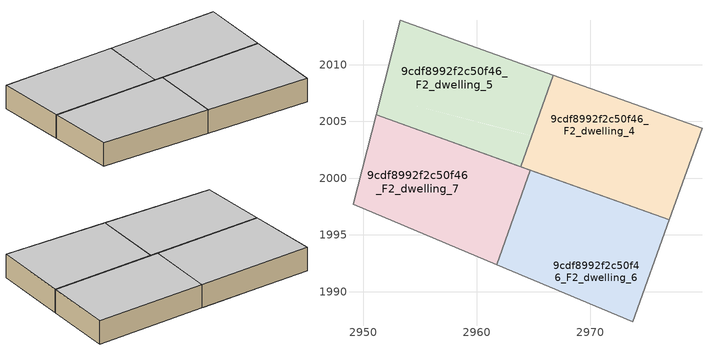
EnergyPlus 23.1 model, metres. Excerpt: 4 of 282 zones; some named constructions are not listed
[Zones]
9cdf8992f2c50f46_F2_dwelling_4
 floor to 9cdf8992f2c50f46_F1_dwelling_4 (EU_floor_Construction): 2979.83,2004.39 2978.34,2000.22 2965.09,2003.65 2965.9,2006.76 2966.73,2009.08 z6
 floor to 9cdf8992f2c50f46_F1_dwelling_6 (EU_floor_Construction): 2978.34,2000.22 2976.94,1996.33 2964.04,2000.95 2964.61,2003.18 2964.81,2003.72 z6
 floor to 9cdf8992f2c50f46_F1_dwelling_5 (EU_floor_Construction): 2965.9,2006.76 2965.09,2003.65 2964.81,2003.72 z6
 floor to 9cdf8992f2c50f46_F1_dwelling_7 (EU_floor_Construction): 2964.61,2003.18 2964.04,2000.95 2963.84,2001.02 z6
 wall adiabatic (EU_wall_Construction): 2963.84,2001.02 2976.94,1996.33 2979.83,2004.39 2966.73,2009.08 z6:9
 wall to 9cdf8992f2c50f46_F2_dwelling_5 (EU_wall_Construction): 2966.73,2009.08 2963.84,2001.02 z6:9
 ceiling to 9cdf8992f2c50f46_F3_dwelling_4 (EU_floor_Construction): 2976.94,1996.33 2979.83,2004.39 2966.73,2009.08 2963.84,2001.02 z9
9cdf8992f2c50f46_F2_dwelling_5
 floor to 9cdf8992f2c50f46_F1_dwelling_5 (EU_floor_Construction): 2966.52,2009.16 2965.9,2006.76 2964.81,2003.72 2951.52,2007.16 2953.26,2013.9 z6
 floor to 9cdf8992f2c50f46_F1_dwelling_7 (EU_floor_Construction): 2964.76,2003.74 2964.61,2003.18 2963.84,2001.02 2960.64,2002.16 2961.28,2004.64 z6
 floor to 9cdf8992f2c50f46_F1_dwelling_4 (EU_floor_Construction): 2966.73,2009.08 2965.9,2006.76 2966.52,2009.16 z6
 floor to 9cdf8992f2c50f46_F1_dwelling_8 (EU_floor_Construction): 2961.28,2004.64 2960.64,2002.16 2951.11,2005.58 2951.52,2007.16 z6
 floor to 9cdf8992f2c50f46_F1_dwelling_6 (EU_floor_Construction): 2964.81,2003.72 2964.61,2003.18 2964.76,2003.74 z6
 wall adiabatic (EU_wall_Construction): 2966.73,2009.08 2953.26,2013.91 2951.11,2005.58 2963.84,2001.02 z6:9
 ceiling to 9cdf8992f2c50f46_F3_dwelling_5 (EU_floor_Construction): 2963.84,2001.02 2966.73,2009.08 2953.26,2013.91 2951.11,2005.58 z9
9cdf8992f2c50f46_F2_dwelling_6
 floor to 9cdf8992f2c50f46_F1_dwelling_6 (EU_floor_Construction): 2976.94,1996.33 2975.71,1992.9 2963.09,1996.17 2964.71,2000.71 z6
 floor to 9cdf8992f2c50f46_F1_dwelling_7 (EU_floor_Construction): 2975.71,1992.9 2973.73,1987.37 2961.73,1992.39 2963.09,1996.17 z6
 wall adiabatic (EU_wall_Construction): 2961.73,1992.39 2973.73,1987.37 2976.94,1996.33 2964.71,2000.71 z6:9
 wall to 9cdf8992f2c50f46_F2_dwelling_7 (EU_wall_Construction): 2964.71,2000.71 2961.73,1992.39 z6:9
 ceiling to 9cdf8992f2c50f46_F3_dwelling_6 (EU_floor_Construction): 2973.73,1987.37 2976.94,1996.33 2964.71,2000.71 2961.73,1992.39 z9
9cdf8992f2c50f46_F2_dwelling_7
 floor to 9cdf8992f2c50f46_F1_dwelling_7 (EU_floor_Construction): 2964.04,2000.95 2962.82,1996.24 2963.09,1996.17 2961.73,1992.39 2958.46,1993.76 2960.64,2002.16 z6
 floor to 9cdf8992f2c50f46_F1_dwelling_8 (EU_floor_Construction): 2960.64,2002.16 2958.46,1993.76 2949.08,1997.68 2951.11,2005.58 z6
 floor to 9cdf8992f2c50f46_F1_dwelling_6 (EU_floor_Construction): 2964.71,2000.71 2963.09,1996.17 2962.82,1996.24 2964.04,2000.95 z6
 wall adiabatic (EU_wall_Construction): 2964.71,2000.71 2951.11,2005.58 2949.08,1997.68 2961.73,1992.39 z6:9
 ceiling to 9cdf8992f2c50f46_F3_dwelling_7 (EU_floor_Construction): 2961.73,1992.39 2964.71,2000.71 2951.11,2005.58 2949.08,1997.68 z9
[SCHEDULE:FILE] Column Number=1; Rows to Skip at Top=0; Number of Hours of Data=8760; Column Separator=Comma; Interpolate to Timestep=No; Minutes per Item=60; Adjust Schedule for Daylight Savings=Yes
Name | File
EU_Step8_GainSchedule_9cdf8992f2c50f46_F3_dwelling_4_f000 | ../../schedules/9cdf8992f2c50f46/9cdf8992f2c50f46_F3_dwelling_4_f000_gain.csv
EU_Step8_GainSchedule_9cdf8992f2c50f46_F3_dwelling_5_f000 | ../../schedules/9cdf8992f2c50f46/9cdf8992f2c50f46_F3_dwelling_5_f000_gain.csv
EU_Step8_GainSchedule_9cdf8992f2c50f46_F3_dwelling_6_f000 | ../../schedules/9cdf8992f2c50f46/9cdf8992f2c50f46_F3_dwelling_6_f000_gain.csv
EU_Step8_GainSchedule_9cdf8992f2c50f46_F3_dwelling_7_f000 | ../../schedules/9cdf8992f2c50f46/9cdf8992f2c50f46_F3_dwelling_7_f000_gain.csv
EU_Step8_GainSchedule_9cdf8992f2c50f46_F6_dwelling_3_f000 | ../../schedules/9cdf8992f2c50f46/9cdf8992f2c50f46_F6_dwelling_3_f000_gain.csv
EU_Step8_GainSchedule_9cdf8992f2c50f46_F6_dwelling_4_f000 | ../../schedules/9cdf8992f2c50f46/9cdf8992f2c50f46_F6_dwelling_4_f000_gain.csv
EU_Step8_GainSchedule_9cdf8992f2c50f46_F6_dwelling_5_f000 | ../../schedules/9cdf8992f2c50f46/9cdf8992f2c50f46_F6_dwelling_5_f000_gain.csv
EU_Step8_GainSchedule_9cdf8992f2c50f46_F6_dwelling_6_f000 | ../../schedules/9cdf8992f2c50f46/9cdf8992f2c50f46_F6_dwelling_6_f000_gain.csv
EU_Step8_GainSchedule_9cdf8992f2c50f46_F6_dwelling_7_f000 | ../../schedules/9cdf8992f2c50f46/9cdf8992f2c50f46_F6_dwelling_7_f000_gain.csv
EU_Step8_GainSchedule_9cdf8992f2c50f46_F7_dwelling_0_f000 | ../../schedules/9cdf8992f2c50f46/9cdf8992f2c50f46_F7_dwelling_0_f000_gain.csv
EU_Step8_GainSchedule_9cdf8992f2c50f46_F7_dwelling_1_f000 | ../../schedules/9cdf8992f2c50f46/9cdf8992f2c50f46_F7_dwelling_1_f000_gain.csv
EU_Step8_GainSchedule_9cdf8992f2c50f46_F7_dwelling_2_f000 | ../../schedules/9cdf8992f2c50f46/9cdf8992f2c50f46_F7_dwelling_2_f000_gain.csv
EU_Step8_GainSchedule_9cdf8992f2c50f46_F7_dwelling_3_f000 | ../../schedules/9cdf8992f2c50f46/9cdf8992f2c50f46_F7_dwelling_3_f000_gain.csv
EU_Step8_GainSchedule_9cdf8992f2c50f46_F7_dwelling_4_f000 | ../../schedules/9cdf8992f2c50f46/9cdf8992f2c50f46_F7_dwelling_4_f000_gain.csv
EU_Step8_GainSchedule_9cdf8992f2c50f46_F7_dwelling_5_f000 | ../../schedules/9cdf8992f2c50f46/9cdf8992f2c50f46_F7_dwelling_5_f000_gain.csv
EU_Step8_GainSchedule_9cdf8992f2c50f46_F7_dwelling_6_f000 | ../../schedules/9cdf8992f2c50f46/9cdf8992f2c50f46_F7_dwelling_6_f000_gain.csv
EU_Step8_GainSchedule_9cdf8992f2c50f46_F7_dwelling_7_f000 | ../../schedules/9cdf8992f2c50f46/9cdf8992f2c50f46_F7_dwelling_7_f000_gain.csv
EU_Step8_GainSchedule_9cdf8992f2c50f46_F8_dwelling_0_f000 | ../../schedules/9cdf8992f2c50f46/9cdf8992f2c50f46_F8_dwelling_0_f000_gain.csv
EU_Step8_GainSchedule_9cdf8992f2c50f46_F8_dwelling_1_f000 | ../../schedules/9cdf8992f2c50f46/9cdf8992f2c50f46_F8_dwelling_1_f000_gain.csv
EU_Step8_GainSchedule_9cdf8992f2c50f46_F8_dwelling_2_f000 | ../../schedules/9cdf8992f2c50f46/9cdf8992f2c50f46_F8_dwelling_2_f000_gain.csv
EU_Step8_GainSchedule_9cdf8992f2c50f46_F8_dwelling_3_f000 | ../../schedules/9cdf8992f2c50f46/9cdf8992f2c50f46_F8_dwelling_3_f000_gain.csv
EU_Step8_GainSchedule_9cdf8992f2c50f46_F8_dwelling_4_f000 | ../../schedules/9cdf8992f2c50f46/9cdf8992f2c50f46_F8_dwelling_4_f000_gain.csv
EU_Step8_GainSchedule_9cdf8992f2c50f46_F8_dwelling_5_f000 | ../../schedules/9cdf8992f2c50f46/9cdf8992f2c50f46_F8_dwelling_5_f000_gain.csv
EU_Step8_GainSchedule_9cdf8992f2c50f46_F8_dwelling_6_f000 | ../../schedules/9cdf8992f2c50f46/9cdf8992f2c50f46_F8_dwelling_6_f000_gain.csv
EU_Step8_GainSchedule_9cdf8992f2c50f46_F8_dwelling_7_f000 | ../../schedules/9cdf8992f2c50f46/9cdf8992f2c50f46_F8_dwelling_7_f000_gain.csv
EU_Step8_GainSchedule_9cdf8992f2c50f46_F12_dwelling_2_f000 | ../../schedules/9cdf8992f2c50f46/9cdf8992f2c50f46_F12_dwelling_2_f000_gain.csv
EU_Step8_GainSchedule_9cdf8992f2c50f46_F12_dwelling_3_f000 | ../../schedules/9cdf8992f2c50f46/9cdf8992f2c50f46_F12_dwelling_3_f000_gain.csv
EU_Step8_GainSchedule_9cdf8992f2c50f46_F12_dwelling_4_f000 | ../../schedules/9cdf8992f2c50f46/9cdf8992f2c50f46_F12_dwelling_4_f000_gain.csv
EU_Step8_GainSchedule_9cdf8992f2c50f46_F12_dwelling_5_f000 | ../../schedules/9cdf8992f2c50f46/9cdf8992f2c50f46_F12_dwelling_5_f000_gain.csv
EU_Step8_GainSchedule_9cdf8992f2c50f46_F12_dwelling_6_f000 | ../../schedules/9cdf8992f2c50f46/9cdf8992f2c50f46_F12_dwelling_6_f000_gain.csv
EU_Step8_GainSchedule_9cdf8992f2c50f46_F12_dwelling_7_f000 | ../../schedules/9cdf8992f2c50f46/9cdf8992f2c50f46_F12_dwelling_7_f000_gain.csv
EU_Step8_GainSchedule_9cdf8992f2c50f46_F13_dwelling_0_f000 | ../../schedules/9cdf8992f2c50f46/9cdf8992f2c50f46_F13_dwelling_0_f000_gain.csv
EU_Step8_GainSchedule_9cdf8992f2c50f46_F13_dwelling_1_f000 | ../../schedules/9cdf8992f2c50f46/9cdf8992f2c50f46_F13_dwelling_1_f000_gain.csv
EU_Step8_GainSchedule_9cdf8992f2c50f46_F13_dwelling_2_f000 | ../../schedules/9cdf8992f2c50f46/9cdf8992f2c50f46_F13_dwelling_2_f000_gain.csv
EU_Step8_GainSchedule_9cdf8992f2c50f46_F13_dwelling_3_f000 | ../../schedules/9cdf8992f2c50f46/9cdf8992f2c50f46_F13_dwelling_3_f000_gain.csv
EU_Step8_GainSchedule_9cdf8992f2c50f46_F13_dwelling_4_f000 | ../../schedules/9cdf8992f2c50f46/9cdf8992f2c50f46_F13_dwelling_4_f000_gain.csv
EU_Step8_GainSchedule_9cdf8992f2c50f46_F13_dwelling_5_f000 | ../../schedules/9cdf8992f2c50f46/9cdf8992f2c50f46_F13_dwelling_5_f000_gain.csv
EU_Step8_GainSchedule_9cdf8992f2c50f46_F13_dwelling_6_f000 | ../../schedules/9cdf8992f2c50f46/9cdf8992f2c50f46_F13_dwelling_6_f000_gain.csv
EU_Step8_GainSchedule_9cdf8992f2c50f46_F13_dwelling_7_f000 | ../../schedules/9cdf8992f2c50f46/9cdf8992f2c50f46_F13_dwelling_7_f000_gain.csv
EU_Step8_GainSchedule_9cdf8992f2c50f46_F15_dwelling_6_f000 | ../../schedules/9cdf8992f2c50f46/9cdf8992f2c50f46_F15_dwelling_6_f000_gain.csv
EU_Step8_GainSchedule_9cdf8992f2c50f46_F15_dwelling_7_f000 | ../../schedules/9cdf8992f2c50f46/9cdf8992f2c50f46_F15_dwelling_7_f000_gain.csv
EU_Step8_GainSchedule_9cdf8992f2c50f46_F16_dwelling_0_f000 | ../../schedules/9cdf8992f2c50f46/9cdf8992f2c50f46_F16_dwelling_0_f000_gain.csv
EU_Step8_GainSchedule_9cdf8992f2c50f46_F16_dwelling_1_f000 | ../../schedules/9cdf8992f2c50f46/9cdf8992f2c50f46_F16_dwelling_1_f000_gain.csv
EU_Step8_GainSchedule_9cdf8992f2c50f46_F16_dwelling_2_f000 | ../../schedules/9cdf8992f2c50f46/9cdf8992f2c50f46_F16_dwelling_2_f000_gain.csv
EU_Step8_GainSchedule_9cdf8992f2c50f46_F16_dwelling_3_f000 | ../../schedules/9cdf8992f2c50f46/9cdf8992f2c50f46_F16_dwelling_3_f000_gain.csv
EU_Step8_GainSchedule_9cdf8992f2c50f46_F16_dwelling_4_f000 | ../../schedules/9cdf8992f2c50f46/9cdf8992f2c50f46_F16_dwelling_4_f000_gain.csv
EU_Step8_GainSchedule_9cdf8992f2c50f46_F16_dwelling_5_f000 | ../../schedules/9cdf8992f2c50f46/9cdf8992f2c50f46_F16_dwelling_5_f000_gain.csv
EU_Step8_GainSchedule_9cdf8992f2c50f46_F16_dwelling_6_f000 | ../../schedules/9cdf8992f2c50f46/9cdf8992f2c50f46_F16_dwelling_6_f000_gain.csv
EU_Step8_GainSchedule_9cdf8992f2c50f46_F16_dwelling_7_f000 | ../../schedules/9cdf8992f2c50f46/9cdf8992f2c50f46_F16_dwelling_7_f000_gain.csv
EU_Step8_GainSchedule_9cdf8992f2c50f46_F17_dwelling_0_f000 | ../../schedules/9cdf8992f2c50f46/9cdf8992f2c50f46_F17_dwelling_0_f000_gain.csv
EU_Step8_GainSchedule_9cdf8992f2c50f46_F17_dwelling_1_f000 | ../../schedules/9cdf8992f2c50f46/9cdf8992f2c50f46_F17_dwelling_1_f000_gain.csv
EU_Step8_GainSchedule_9cdf8992f2c50f46_F17_dwelling_2_f000 | ../../schedules/9cdf8992f2c50f46/9cdf8992f2c50f46_F17_dwelling_2_f000_gain.csv
EU_Step8_GainSchedule_9cdf8992f2c50f46_F17_dwelling_3_f000 | ../../schedules/9cdf8992f2c50f46/9cdf8992f2c50f46_F17_dwelling_3_f000_gain.csv
EU_Step8_GainSchedule_9cdf8992f2c50f46_F17_dwelling_4_f000 | ../../schedules/9cdf8992f2c50f46/9cdf8992f2c50f46_F17_dwelling_4_f000_gain.csv
EU_Step8_GainSchedule_9cdf8992f2c50f46_F17_dwelling_5_f000 | ../../schedules/9cdf8992f2c50f46/9cdf8992f2c50f46_F17_dwelling_5_f000_gain.csv
EU_Step8_GainSchedule_9cdf8992f2c50f46_F17_dwelling_6_f000 | ../../schedules/9cdf8992f2c50f46/9cdf8992f2c50f46_F17_dwelling_6_f000_gain.csv
EU_Step8_GainSchedule_9cdf8992f2c50f46_F17_dwelling_7_f000 | ../../schedules/9cdf8992f2c50f46/9cdf8992f2c50f46_F17_dwelling_7_f000_gain.csv
EU_Step8_GainSchedule_9cdf8992f2c50f46_F18_dwelling_0_f000 | ../../schedules/9cdf8992f2c50f46/9cdf8992f2c50f46_F18_dwelling_0_f000_gain.csv
EU_Step8_GainSchedule_9cdf8992f2c50f46_F18_dwelling_1_f000 | ../../schedules/9cdf8992f2c50f46/9cdf8992f2c50f46_F18_dwelling_1_f000_gain.csv
EU_Step8_GainSchedule_9cdf8992f2c50f46_F18_dwelling_2_f000 | ../../schedules/9cdf8992f2c50f46/9cdf8992f2c50f46_F18_dwelling_2_f000_gain.csv
EU_Step8_GainSchedule_9cdf8992f2c50f46_F18_dwelling_3_f000 | ../../schedules/9cdf8992f2c50f46/9cdf8992f2c50f46_F18_dwelling_3_f000_gain.csv
EU_Step8_GainSchedule_9cdf8992f2c50f46_F18_dwelling_4_f000 | ../../schedules/9cdf8992f2c50f46/9cdf8992f2c50f46_F18_dwelling_4_f000_gain.csv
EU_Step8_GainSchedule_9cdf8992f2c50f46_F18_dwelling_5_f000 | ../../schedules/9cdf8992f2c50f46/9cdf8992f2c50f46_F18_dwelling_5_f000_gain.csv
EU_Step8_GainSchedule_9cdf8992f2c50f46_F18_dwelling_6_f000 | ../../schedules/9cdf8992f2c50f46/9cdf8992f2c50f46_F18_dwelling_6_f000_gain.csv
EU_Step8_GainSchedule_9cdf8992f2c50f46_F18_dwelling_7_f000 | ../../schedules/9cdf8992f2c50f46/9cdf8992f2c50f46_F18_dwelling_7_f000_gain.csv
EU_Step8_GainSchedule_9cdf8992f2c50f46_F21_dwelling_0_f000 | ../../schedules/9cdf8992f2c50f46/9cdf8992f2c50f46_F21_dwelling_0_f000_gain.csv
EU_Step8_GainSchedule_9cdf8992f2c50f46_F21_dwelling_1_f000 | ../../schedules/9cdf8992f2c50f46/9cdf8992f2c50f46_F21_dwelling_1_f000_gain.csv
EU_Step8_GainSchedule_9cdf8992f2c50f46_F21_dwelling_2_f000 | ../../schedules/9cdf8992f2c50f46/9cdf8992f2c50f46_F21_dwelling_2_f000_gain.csv
EU_Step8_GainSchedule_9cdf8992f2c50f46_F21_dwelling_3_f000 | ../../schedules/9cdf8992f2c50f46/9cdf8992f2c50f46_F21_dwelling_3_f000_gain.csv
EU_Step8_GainSchedule_9cdf8992f2c50f46_F21_dwelling_4_f000 | ../../schedules/9cdf8992f2c50f46/9cdf8992f2c50f46_F21_dwelling_4_f000_gain.csv
EU_Step8_GainSchedule_9cdf8992f2c50f46_F21_dwelling_5_f000 | ../../schedules/9cdf8992f2c50f46/9cdf8992f2c50f46_F21_dwelling_5_f000_gain.csv
EU_Step8_GainSchedule_9cdf8992f2c50f46_F21_dwelling_6_f000 | ../../schedules/9cdf8992f2c50f46/9cdf8992f2c50f46_F21_dwelling_6_f000_gain.csv
EU_Step8_GainSchedule_9cdf8992f2c50f46_F21_dwelling_7_f000 | ../../schedules/9cdf8992f2c50f46/9cdf8992f2c50f46_F21_dwelling_7_f000_gain.csv
EU_Step8_GainSchedule_9cdf8992f2c50f46_F22_dwelling_0_f000 | ../../schedules/9cdf8992f2c50f46/9cdf8992f2c50f46_F22_dwelling_0_f000_gain.csv
EU_Step8_GainSchedule_9cdf8992f2c50f46_F22_dwelling_1_f000 | ../../schedules/9cdf8992f2c50f46/9cdf8992f2c50f46_F22_dwelling_1_f000_gain.csv
EU_Step8_GainSchedule_9cdf8992f2c50f46_F22_dwelling_2_f000 | ../../schedules/9cdf8992f2c50f46/9cdf8992f2c50f46_F22_dwelling_2_f000_gain.csv
EU_Step8_GainSchedule_9cdf8992f2c50f46_F22_dwelling_3_f000 | ../../schedules/9cdf8992f2c50f46/9cdf8992f2c50f46_F22_dwelling_3_f000_gain.csv
EU_Step8_GainSchedule_9cdf8992f2c50f46_F22_dwelling_4_f000 | ../../schedules/9cdf8992f2c50f46/9cdf8992f2c50f46_F22_dwelling_4_f000_gain.csv
EU_Step8_GainSchedule_9cdf8992f2c50f46_F22_dwelling_5_f000 | ../../schedules/9cdf8992f2c50f46/9cdf8992f2c50f46_F22_dwelling_5_f000_gain.csv
EU_Step8_GainSchedule_9cdf8992f2c50f46_F22_dwelling_6_f000 | ../../schedules/9cdf8992f2c50f46/9cdf8992f2c50f46_F22_dwelling_6_f000_gain.csv
EU_Step8_GainSchedule_9cdf8992f2c50f46_F22_dwelling_7_f000 | ../../schedules/9cdf8992f2c50f46/9cdf8992f2c50f46_F22_dwelling_7_f000_gain.csv
EU_Step8_GainSchedule_9cdf8992f2c50f46_F23_dwelling_0_f000 | ../../schedules/9cdf8992f2c50f46/9cdf8992f2c50f46_F23_dwelling_0_f000_gain.csv
EU_Step8_GainSchedule_9cdf8992f2c50f46_F23_dwelling_1_f000 | ../../schedules/9cdf8992f2c50f46/9cdf8992f2c50f46_F23_dwelling_1_f000_gain.csv
EU_Step8_GainSchedule_9cdf8992f2c50f46_F23_dwelling_2_f000 | ../../schedules/9cdf8992f2c50f46/9cdf8992f2c50f46_F23_dwelling_2_f000_gain.csv
EU_Step8_GainSchedule_9cdf8992f2c50f46_F23_dwelling_3_f000 | ../../schedules/9cdf8992f2c50f46/9cdf8992f2c50f46_F23_dwelling_3_f000_gain.csv
EU_Step8_GainSchedule_9cdf8992f2c50f46_F23_dwelling_4_f000 | ../../schedules/9cdf8992f2c50f46/9cdf8992f2c50f46_F23_dwelling_4_f000_gain.csv
EU_Step8_GainSchedule_9cdf8992f2c50f46_F23_dwelling_5_f000 | ../../schedules/9cdf8992f2c50f46/9cdf8992f2c50f46_F23_dwelling_5_f000_gain.csv
EU_Step8_GainSchedule_9cdf8992f2c50f46_F23_dwelling_6_f000 | ../../schedules/9cdf8992f2c50f46/9cdf8992f2c50f46_F23_dwelling_6_f000_gain.csv
EU_Step8_GainSchedule_9cdf8992f2c50f46_F23_dwelling_7_f000 | ../../schedules/9cdf8992f2c50f46/9cdf8992f2c50f46_F23_dwelling_7_f000_gain.csv
EU_Step8_GainSchedule_9cdf8992f2c50f46_F25_dwelling_2_f000 | ../../schedules/9cdf8992f2c50f46/9cdf8992f2c50f46_F25_dwelling_2_f000_gain.csv
EU_Step8_GainSchedule_9cdf8992f2c50f46_F25_dwelling_3_f000 | ../../schedules/9cdf8992f2c50f46/9cdf8992f2c50f46_F25_dwelling_3_f000_gain.csv
EU_Step8_GainSchedule_9cdf8992f2c50f46_F25_dwelling_4_f000 | ../../schedules/9cdf8992f2c50f46/9cdf8992f2c50f46_F25_dwelling_4_f000_gain.csv
EU_Step8_GainSchedule_9cdf8992f2c50f46_F25_dwelling_5_f000 | ../../schedules/9cdf8992f2c50f46/9cdf8992f2c50f46_F25_dwelling_5_f000_gain.csv
EU_Step8_GainSchedule_9cdf8992f2c50f46_F25_dwelling_6_f000 | ../../schedules/9cdf8992f2c50f46/9cdf8992f2c50f46_F25_dwelling_6_f000_gain.csv
EU_Step8_GainSchedule_9cdf8992f2c50f46_F25_dwelling_7_f000 | ../../schedules/9cdf8992f2c50f46/9cdf8992f2c50f46_F25_dwelling_7_f000_gain.csv
EU_Step8_GainSchedule_9cdf8992f2c50f46_F26_dwelling_0_f000 | ../../schedules/9cdf8992f2c50f46/9cdf8992f2c50f46_F26_dwelling_0_f000_gain.csv
EU_Step8_GainSchedule_9cdf8992f2c50f46_F26_dwelling_1_f000 | ../../schedules/9cdf8992f2c50f46/9cdf8992f2c50f46_F26_dwelling_1_f000_gain.csv
EU_Step8_GainSchedule_9cdf8992f2c50f46_F26_dwelling_2_f000 | ../../schedules/9cdf8992f2c50f46/9cdf8992f2c50f46_F26_dwelling_2_f000_gain.csv
EU_Step8_GainSchedule_9cdf8992f2c50f46_F26_dwelling_3_f000 | ../../schedules/9cdf8992f2c50f46/9cdf8992f2c50f46_F26_dwelling_3_f000_gain.csv
EU_Step8_GainSchedule_9cdf8992f2c50f46_F26_dwelling_4_f000 | ../../schedules/9cdf8992f2c50f46/9cdf8992f2c50f46_F26_dwelling_4_f000_gain.csv
EU_Step8_GainSchedule_9cdf8992f2c50f46_F26_dwelling_5_f000 | ../../schedules/9cdf8992f2c50f46/9cdf8992f2c50f46_F26_dwelling_5_f000_gain.csv
EU_Step8_GainSchedule_9cdf8992f2c50f46_F26_dwelling_6_f000 | ../../schedules/9cdf8992f2c50f46/9cdf8992f2c50f46_F26_dwelling_6_f000_gain.csv
EU_Step8_GainSchedule_9cdf8992f2c50f46_F26_dwelling_7_f000 | ../../schedules/9cdf8992f2c50f46/9cdf8992f2c50f46_F26_dwelling_7_f000_gain.csv
EU_Step8_GainSchedule_9cdf8992f2c50f46_F27_dwelling_0_f000 | ../../schedules/9cdf8992f2c50f46/9cdf8992f2c50f46_F27_dwelling_0_f000_gain.csv
EU_Step8_GainSchedule_9cdf8992f2c50f46_F27_dwelling_1_f000 | ../../schedules/9cdf8992f2c50f46/9cdf8992f2c50f46_F27_dwelling_1_f000_gain.csv
EU_Step8_GainSchedule_9cdf8992f2c50f46_F27_dwelling_2_f000 | ../../schedules/9cdf8992f2c50f46/9cdf8992f2c50f46_F27_dwelling_2_f000_gain.csv
EU_Step8_GainSchedule_9cdf8992f2c50f46_F27_dwelling_3_f000 | ../../schedules/9cdf8992f2c50f46/9cdf8992f2c50f46_F27_dwelling_3_f000_gain.csv
EU_Step8_GainSchedule_9cdf8992f2c50f46_F27_dwelling_4_f000 | ../../schedules/9cdf8992f2c50f46/9cdf8992f2c50f46_F27_dwelling_4_f000_gain.csv
EU_Step8_GainSchedule_9cdf8992f2c50f46_F27_dwelling_5_f000 | ../../schedules/9cdf8992f2c50f46/9cdf8992f2c50f46_F27_dwelling_5_f000_gain.csv
EU_Step8_GainSchedule_9cdf8992f2c50f46_F27_dwelling_6_f000 | ../../schedules/9cdf8992f2c50f46/9cdf8992f2c50f46_F27_dwelling_6_f000_gain.csv
EU_Step8_GainSchedule_9cdf8992f2c50f46_F27_dwelling_7_f000 | ../../schedules/9cdf8992f2c50f46/9cdf8992f2c50f46_F27_dwelling_7_f000_gain.csv
EU_Step8_GainSchedule_9cdf8992f2c50f46_F28_dwelling_0_f000 | ../../schedules/9cdf8992f2c50f46/9cdf8992f2c50f46_F28_dwelling_0_f000_gain.csv
EU_Step8_GainSchedule_9cdf8992f2c50f46_F28_dwelling_1_f000 | ../../schedules/9cdf8992f2c50f46/9cdf8992f2c50f46_F28_dwelling_1_f000_gain.csv
EU_Step8_GainSchedule_9cdf8992f2c50f46_F28_dwelling_2_f000 | ../../schedules/9cdf8992f2c50f46/9cdf8992f2c50f46_F28_dwelling_2_f000_gain.csv
EU_Step8_GainSchedule_9cdf8992f2c50f46_F28_dwelling_3_f000 | ../../schedules/9cdf8992f2c50f46/9cdf8992f2c50f46_F28_dwelling_3_f000_gain.csv
EU_Step8_GainSchedule_9cdf8992f2c50f46_F28_dwelling_4_f000 | ../../schedules/9cdf8992f2c50f46/9cdf8992f2c50f46_F28_dwelling_4_f000_gain.csv
EU_Step8_GainSchedule_9cdf8992f2c50f46_F28_dwelling_5_f000 | ../../schedules/9cdf8992f2c50f46/9cdf8992f2c50f46_F28_dwelling_5_f000_gain.csv
EU_Step8_GainSchedule_9cdf8992f2c50f46_F28_dwelling_6_f000 | ../../schedules/9cdf8992f2c50f46/9cdf8992f2c50f46_F28_dwelling_6_f000_gain.csv
EU_Step8_GainSchedule_9cdf8992f2c50f46_F28_dwelling_7_f000 | ../../schedules/9cdf8992f2c50f46/9cdf8992f2c50f46_F28_dwelling_7_f000_gain.csv
EU_Step8_GainSchedule_9cdf8992f2c50f46_F30_dwelling_2_f000 | ../../schedules/9cdf8992f2c50f46/9cdf8992f2c50f46_F30_dwelling_2_f000_gain.csv
EU_Step8_GainSchedule_9cdf8992f2c50f46_F30_dwelling_3_f000 | ../../schedules/9cdf8992f2c50f46/9cdf8992f2c50f46_F30_dwelling_3_f000_gain.csv
EU_Step8_GainSchedule_9cdf8992f2c50f46_F30_dwelling_4_f000 | ../../schedules/9cdf8992f2c50f46/9cdf8992f2c50f46_F30_dwelling_4_f000_gain.csv
EU_Step8_GainSchedule_9cdf8992f2c50f46_F30_dwelling_5_f000 | ../../schedules/9cdf8992f2c50f46/9cdf8992f2c50f46_F30_dwelling_5_f000_gain.csv
EU_Step8_GainSchedule_9cdf8992f2c50f46_F30_dwelling_6_f000 | ../../schedules/9cdf8992f2c50f46/9cdf8992f2c50f46_F30_dwelling_6_f000_gain.csv
EU_Step8_GainSchedule_9cdf8992f2c50f46_F30_dwelling_7_f000 | ../../schedules/9cdf8992f2c50f46/9cdf8992f2c50f46_F30_dwelling_7_f000_gain.csv
EU_Step8_GainSchedule_9cdf8992f2c50f46_F31_dwelling_0_f000 | ../../schedules/9cdf8992f2c50f46/9cdf8992f2c50f46_F31_dwelling_0_f000_gain.csv
EU_Step8_GainSchedule_9cdf8992f2c50f46_F31_dwelling_1_f000 | ../../schedules/9cdf8992f2c50f46/9cdf8992f2c50f46_F31_dwelling_1_f000_gain.csv
EU_Step8_GainSchedule_9cdf8992f2c50f46_F31_dwelling_2_f000 | ../../schedules/9cdf8992f2c50f46/9cdf8992f2c50f46_F31_dwelling_2_f000_gain.csv
EU_Step8_GainSchedule_9cdf8992f2c50f46_F31_dwelling_3_f000 | ../../schedules/9cdf8992f2c50f46/9cdf8992f2c50f46_F31_dwelling_3_f000_gain.csv
EU_Step8_GainSchedule_9cdf8992f2c50f46_F31_dwelling_4_f000 | ../../schedules/9cdf8992f2c50f46/9cdf8992f2c50f46_F31_dwelling_4_f000_gain.csv
EU_Step8_GainSchedule_9cdf8992f2c50f46_F31_dwelling_5_f000 | ../../schedules/9cdf8992f2c50f46/9cdf8992f2c50f46_F31_dwelling_5_f000_gain.csv
EU_Step8_GainSchedule_9cdf8992f2c50f46_F31_dwelling_6_f000 | ../../schedules/9cdf8992f2c50f46/9cdf8992f2c50f46_F31_dwelling_6_f000_gain.csv
EU_Step8_GainSchedule_9cdf8992f2c50f46_F31_dwelling_7_f000 | ../../schedules/9cdf8992f2c50f46/9cdf8992f2c50f46_F31_dwelling_7_f000_gain.csv
EU_Step8_GainSchedule_9cdf8992f2c50f46_F32_dwelling_0_f000 | ../../schedules/9cdf8992f2c50f46/9cdf8992f2c50f46_F32_dwelling_0_f000_gain.csv
EU_Step8_GainSchedule_9cdf8992f2c50f46_F32_dwelling_1_f000 | ../../schedules/9cdf8992f2c50f46/9cdf8992f2c50f46_F32_dwelling_1_f000_gain.csv
EU_Step8_GainSchedule_9cdf8992f2c50f46_F32_dwelling_2_f000 | ../../schedules/9cdf8992f2c50f46/9cdf8992f2c50f46_F32_dwelling_2_f000_gain.csv
EU_Step8_GainSchedule_9cdf8992f2c50f46_F32_dwelling_3_f000 | ../../schedules/9cdf8992f2c50f46/9cdf8992f2c50f46_F32_dwelling_3_f000_gain.csv
EU_Step8_GainSchedule_9cdf8992f2c50f46_F32_dwelling_4_f000 | ../../schedules/9cdf8992f2c50f46/9cdf8992f2c50f46_F32_dwelling_4_f000_gain.csv
EU_Step8_GainSchedule_9cdf8992f2c50f46_F32_dwelling_5_f000 | ../../schedules/9cdf8992f2c50f46/9cdf8992f2c50f46_F32_dwelling_5_f000_gain.csv
EU_Step8_GainSchedule_9cdf8992f2c50f46_F32_dwelling_6_f000 | ../../schedules/9cdf8992f2c50f46/9cdf8992f2c50f46_F32_dwelling_6_f000_gain.csv
EU_Step8_GainSchedule_9cdf8992f2c50f46_F32_dwelling_7_f000 | ../../schedules/9cdf8992f2c50f46/9cdf8992f2c50f46_F32_dwelling_7_f000_gain.csv
EU_Step8_GainSchedule_9cdf8992f2c50f46_F33_dwelling_0_f000 | ../../schedules/9cdf8992f2c50f46/9cdf8992f2c50f46_F33_dwelling_0_f000_gain.csv
EU_Step8_GainSchedule_9cdf8992f2c50f46_F33_dwelling_1_f000 | ../../schedules/9cdf8992f2c50f46/9cdf8992f2c50f46_F33_dwelling_1_f000_gain.csv
EU_Step8_GainSchedule_9cdf8992f2c50f46_F33_dwelling_2_f000 | ../../schedules/9cdf8992f2c50f46/9cdf8992f2c50f46_F33_dwelling_2_f000_gain.csv
EU_Step8_GainSchedule_9cdf8992f2c50f46_F33_dwelling_3_f000 | ../../schedules/9cdf8992f2c50f46/9cdf8992f2c50f46_F33_dwelling_3_f000_gain.csv
EU_Step8_GainSchedule_9cdf8992f2c50f46_F33_dwelling_4_f000 | ../../schedules/9cdf8992f2c50f46/9cdf8992f2c50f46_F33_dwelling_4_f000_gain.csv
EU_Step8_GainSchedule_9cdf8992f2c50f46_F33_dwelling_5_f000 | ../../schedules/9cdf8992f2c50f46/9cdf8992f2c50f46_F33_dwelling_5_f000_gain.csv
EU_Step8_GainSchedule_9cdf8992f2c50f46_F33_dwelling_6_f000 | ../../schedules/9cdf8992f2c50f46/9cdf8992f2c50f46_F33_dwelling_6_f000_gain.csv
EU_Step8_GainSchedule_9cdf8992f2c50f46_F33_dwelling_7_f000 | ../../schedules/9cdf8992f2c50f46/9cdf8992f2c50f46_F33_dwelling_7_f000_gain.csv
